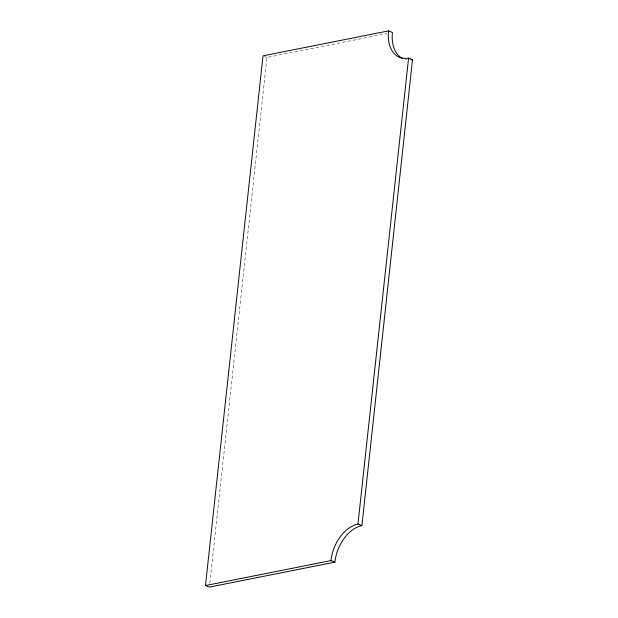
<?xml version="1.0" encoding="UTF-8"?>
<svg xmlns="http://www.w3.org/2000/svg" width="618" height="618" viewBox="0 0 618 618"><rect width="100%" height="100%" fill="white"/><g stroke="black" fill="none" stroke-linecap="round" stroke-linejoin="round"><path stroke-width="0.46" stroke-dasharray="3.09 2.32" d="M209.826 583.261L266.953 57.404L386.775 33.581M264.597 56.47L266.953 57.404M407.107 59.83A33.511 21.885 -68.4 0 1 405.393 59.506"/><path stroke-width="0.93" d="M388.506 30.9A33.511 21.885 -68.4 0 0 408.591 58.069L412.523 59.622L361.901 525.632A33.511 21.885 -68.4 0 0 334.894 562.156L209.409 587.1L205.477 585.547L263.021 55.844L388.506 30.9L392.438 32.453A33.511 21.885 -68.4 0 0 402.233 58.285M205.477 585.547L330.962 560.596A33.511 21.885 -68.4 0 1 357.961 524.072L408.591 58.069M357.961 524.072L361.901 525.632M330.962 560.596L334.894 562.156M412.523 59.622A33.511 21.885 -68.4 0 1 410.707 59.892"/></g></svg>
